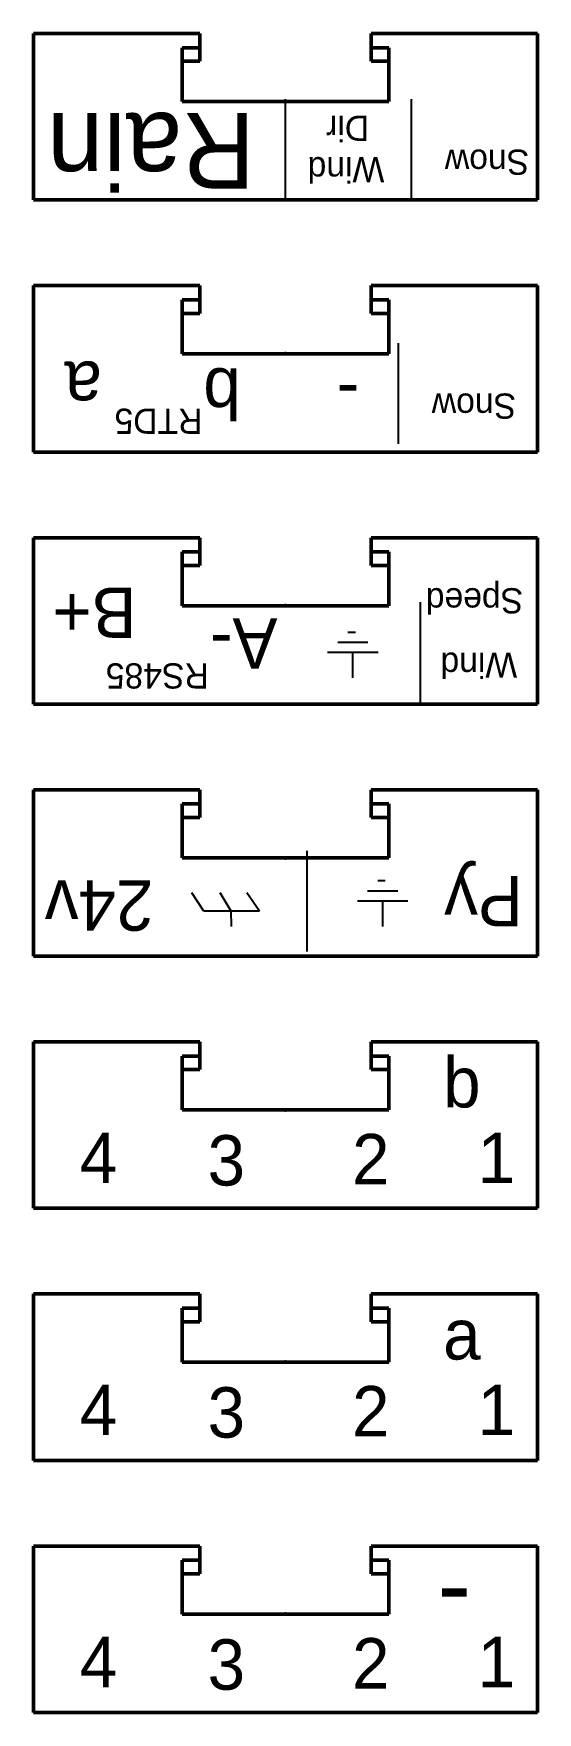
# Model space of a CAD drawing. Header units: millimetres. Extents: x 85.1 to 105.1, y 80.3 to 146.9.
import ezdxf

# ---------------------------------------------------------------- set-up
doc = ezdxf.new("R2010")
doc.units = ezdxf.units.MM
doc.layers.get('0').update_dxf_attribs({"true_color": 0xffffff})
doc.layers.add('2d ConnectionPoints', color=7, linetype='Continuous', lineweight=50, true_color=0xffffff)
doc.layers.add('AM_0', color=7, linetype='Continuous', lineweight=50, true_color=0xffffff)
doc.styles.add('textstyle28', font='')
doc.styles.add('textstyle29', font='')
doc.styles.add('textstyle30', font='')
doc.styles.add('textstyle31', font='')
doc.styles.add('textstyle32', font='')
doc.styles.add('textstyle33', font='')
doc.styles.add('textstyle34', font='')
doc.styles.add('textstyle35', font='')
doc.styles.add('textstyle36', font='')
doc.styles.add('textstyle37', font='')
doc.styles.add('textstyle38', font='')
doc.styles.add('textstyle39', font='')
doc.styles.add('textstyle40', font='')
doc.styles.add('textstyle41', font='')
doc.styles.add('textstyle43', font='')
doc.styles.add('textstyle44', font='')
doc.styles.add('textstyle45', font='')
doc.styles.add('textstyle46', font='')
doc.styles.add('textstyle47', font='')
doc.styles.add('textstyle48', font='')
doc.styles.add('textstyle49', font='')
doc.styles.add('textstyle50', font='')
doc.styles.add('textstyle51', font='')
doc.styles.add('textstyle52', font='')
doc.styles.add('textstyle53', font='')
doc.styles.add('textstyle54', font='')
doc.styles.add('textstyle55', font='')
doc.styles.add('textstyle56', font='')
doc.styles.add('textstyle57', font='')
doc.styles.add('textstyle58', font='')
doc.styles.add('textstyle59', font='')
doc.styles.get('textstyle28').set_extended_font_data('Myriad Pro')
doc.styles.get('textstyle29').set_extended_font_data('Myriad Pro')
doc.styles.get('textstyle30').set_extended_font_data('Myriad Pro')
doc.styles.get('textstyle31').set_extended_font_data('Myriad Pro')
doc.styles.get('textstyle32').set_extended_font_data('Myriad Pro')
doc.styles.get('textstyle33').set_extended_font_data('Myriad Pro')
doc.styles.get('textstyle34').set_extended_font_data('Myriad Pro')
doc.styles.get('textstyle35').set_extended_font_data('Myriad Pro')
doc.styles.get('textstyle36').set_extended_font_data('Myriad Pro')
doc.styles.get('textstyle37').set_extended_font_data('Myriad Pro')
doc.styles.get('textstyle38').set_extended_font_data('Myriad Pro')
doc.styles.get('textstyle39').set_extended_font_data('Myriad Pro')
doc.styles.get('textstyle40').set_extended_font_data('Myriad Pro')
doc.styles.get('textstyle41').set_extended_font_data('Myriad Pro')
doc.styles.get('textstyle43').set_extended_font_data('Myriad Pro')
doc.styles.get('textstyle44').set_extended_font_data('Myriad Pro')
doc.styles.get('textstyle45').set_extended_font_data('Myriad Pro')
doc.styles.get('textstyle46').set_extended_font_data('Myriad Pro')
doc.styles.get('textstyle47').set_extended_font_data('Myriad Pro')
doc.styles.get('textstyle48').set_extended_font_data('Myriad Pro')
doc.styles.get('textstyle49').set_extended_font_data('Myriad Pro')
doc.styles.get('textstyle50').set_extended_font_data('Myriad Pro')
doc.styles.get('textstyle51').set_extended_font_data('Myriad Pro')
doc.styles.get('textstyle52').set_extended_font_data('Myriad Pro')
doc.styles.get('textstyle53').set_extended_font_data('Myriad Pro')
doc.styles.get('textstyle54').set_extended_font_data('Myriad Pro')
doc.styles.get('textstyle55').set_extended_font_data('Myriad Pro')
doc.styles.get('textstyle56').set_extended_font_data('Myriad Pro')
doc.styles.get('textstyle57').set_extended_font_data('Myriad Pro')
doc.styles.get('textstyle58').set_extended_font_data('Myriad Pro')
doc.styles.get('textstyle59').set_extended_font_data('Myriad Pro')

msp = doc.modelspace()

# ---------------------------------------------------------------- linework, layer by layer
for p, q in [((95.071, 140.321), (95.071, 144.321)), ((100.071, 140.321), (100.071, 144.321)), ((99.552, 130.644), (99.552, 134.644)), ((100.425, 120.336), (100.425, 124.366)), ((98.344, 122.766), (97.144, 122.766)), ((97.844, 123.166), (97.544, 123.166)), ((98.744, 122.366), (96.744, 122.366)), ((97.744, 121.366), (97.744, 122.366)), ((95.931, 110.505), (95.931, 114.505)), ((99.031, 113.305), (98.731, 113.305)), ((91.831, 112.105), (91.357, 112.831)), ((92.92, 112.105), (92.473, 112.831)), ((94.036, 112.105), (93.533, 112.831)), ((99.531, 112.905), (98.331, 112.905)), ((94.036, 112.105), (91.831, 112.105)), ((92.931, 111.505), (92.919, 112.133)), ((99.931, 112.505), (97.931, 112.505)), ((98.931, 111.505), (98.931, 112.505))]:
    msp.add_line(p, q)
at = {"layer": '2d ConnectionPoints'}
for p in [(95.071, 144.221, -1.2), (95.071, 134.221, -1.2), (95.071, 124.221, -1.2), (95.071, 114.221, -1.2), (95.071, 104.221, -1.2), (95.071, 94.221, -1.2), (95.071, 84.221, -1.2)]:
    msp.add_point(p, dxfattribs=at)
at = {"layer": 'AM_0', "ltscale": 0.077607}
for p, q in [((91.671, 146.921), (85.071, 146.921)), ((85.071, 146.921), (85.071, 140.321)), ((91.671, 145.821), (91.671, 146.921)), ((105.071, 146.921), (98.471, 146.921)), ((98.471, 146.921), (98.471, 145.821)), ((105.071, 146.921), (105.071, 140.321)), ((90.971, 146.361), (90.971, 144.221)), ((91.671, 146.361), (90.971, 146.361)), ((99.171, 146.361), (98.471, 146.361)), ((99.171, 144.221), (99.171, 146.361)), ((90.971, 145.821), (91.671, 145.821)), ((98.471, 145.821), (99.171, 145.821)), ((90.971, 144.221), (99.171, 144.221)), ((105.071, 140.321), (85.071, 140.321)), ((91.671, 136.921), (85.071, 136.921)), ((85.071, 136.921), (85.071, 130.321)), ((91.671, 135.821), (91.671, 136.921)), ((105.071, 136.921), (98.471, 136.921)), ((98.471, 136.921), (98.471, 135.821)), ((105.071, 136.921), (105.071, 130.321)), ((90.971, 136.361), (90.971, 134.221)), ((91.671, 136.361), (90.971, 136.361)), ((99.171, 136.361), (98.471, 136.361)), ((99.171, 134.221), (99.171, 136.361)), ((90.971, 135.821), (91.671, 135.821)), ((98.471, 135.821), (99.171, 135.821)), ((90.971, 134.221), (99.171, 134.221)), ((105.071, 130.321), (85.071, 130.321)), ((91.671, 126.921), (85.071, 126.921)), ((85.071, 126.921), (85.071, 120.321)), ((91.671, 125.821), (91.671, 126.921)), ((105.071, 126.921), (98.471, 126.921)), ((98.471, 126.921), (98.471, 125.821)), ((105.071, 126.921), (105.071, 120.321)), ((90.971, 126.361), (90.971, 124.221)), ((91.671, 126.361), (90.971, 126.361)), ((99.171, 126.361), (98.471, 126.361)), ((99.171, 124.221), (99.171, 126.361)), ((90.971, 125.821), (91.671, 125.821)), ((98.471, 125.821), (99.171, 125.821)), ((90.971, 124.221), (99.171, 124.221)), ((105.071, 120.321), (85.071, 120.321)), ((91.671, 116.921), (85.071, 116.921)), ((85.071, 116.921), (85.071, 110.321)), ((91.671, 115.821), (91.671, 116.921)), ((105.071, 116.921), (98.471, 116.921)), ((98.471, 116.921), (98.471, 115.821)), ((105.071, 116.921), (105.071, 110.321)), ((90.971, 116.361), (90.971, 114.221)), ((91.671, 116.361), (90.971, 116.361)), ((99.171, 116.361), (98.471, 116.361)), ((99.171, 114.221), (99.171, 116.361)), ((90.971, 115.821), (91.671, 115.821)), ((98.471, 115.821), (99.171, 115.821)), ((90.971, 114.221), (99.171, 114.221)), ((105.071, 110.321), (85.071, 110.321)), ((91.671, 106.921), (85.071, 106.921)), ((85.071, 106.921), (85.071, 100.321)), ((91.671, 105.821), (91.671, 106.921)), ((105.071, 106.921), (98.471, 106.921)), ((98.471, 106.921), (98.471, 105.821)), ((105.071, 106.921), (105.071, 100.321)), ((90.971, 106.361), (90.971, 104.221)), ((91.671, 106.361), (90.971, 106.361)), ((99.171, 106.361), (98.471, 106.361)), ((99.171, 104.221), (99.171, 106.361)), ((90.971, 105.821), (91.671, 105.821)), ((98.471, 105.821), (99.171, 105.821)), ((90.971, 104.221), (99.171, 104.221)), ((105.071, 100.321), (85.071, 100.321)), ((91.671, 96.921), (85.071, 96.921)), ((85.071, 96.921), (85.071, 90.321)), ((91.671, 95.821), (91.671, 96.921)), ((105.071, 96.921), (98.471, 96.921)), ((98.471, 96.921), (98.471, 95.821)), ((105.071, 96.921), (105.071, 90.321)), ((90.971, 96.361), (90.971, 94.221)), ((91.671, 96.361), (90.971, 96.361)), ((99.171, 96.361), (98.471, 96.361)), ((99.171, 94.221), (99.171, 96.361)), ((90.971, 95.821), (91.671, 95.821)), ((98.471, 95.821), (99.171, 95.821)), ((90.971, 94.221), (99.171, 94.221)), ((105.071, 90.321), (85.071, 90.321)), ((91.671, 86.921), (85.071, 86.921)), ((85.071, 86.921), (85.071, 80.321)), ((91.671, 85.821), (91.671, 86.921)), ((105.071, 86.921), (98.471, 86.921)), ((98.471, 86.921), (98.471, 85.821)), ((105.071, 86.921), (105.071, 80.321)), ((90.971, 86.361), (90.971, 84.221)), ((91.671, 86.361), (90.971, 86.361)), ((99.171, 86.361), (98.471, 86.361)), ((99.171, 84.221), (99.171, 86.361)), ((90.971, 85.821), (91.671, 85.821)), ((98.471, 85.821), (99.171, 85.821)), ((90.971, 84.221), (99.171, 84.221)), ((105.071, 80.321), (85.071, 80.321))]:
    msp.add_line(p, q, dxfattribs=at)

# ---------------------------------------------------------------- texts
at = {"attachment_point": 2, "rotation": 180}
for s, insert, char_height, style in [('Rain', (89.737, 140.771), 3, 'textstyle40'), ('Dir\\P', (97.537, 142.662), 1, 'textstyle34'), ('Wind\\P', (97.471, 141.021), 1, 'textstyle35'), ('Snow\\P', (103.071, 141.321), 1, 'textstyle37'), ('a', (87.04, 131.91), 2, 'textstyle44'), ('b', (92.552, 131.644), 2, 'textstyle43'), ('-', (97.552, 131.644), 2, 'textstyle41'), ('Snow\\P', (102.552, 131.644), 1, 'textstyle38'), ('RTD5\\P', (90.03, 131.042), 1, 'textstyle39'), ('Speed\\P', (102.571, 123.921), 1, 'textstyle36'), ('B+\\P\\P', (87.49, 122.946), 2, 'textstyle30'), ('A-\\P', (93.416, 121.726), 2, 'textstyle31'), ('RS485\\P', (89.981, 120.94), 1, 'textstyle32'), ('Wind\\P', (102.744, 121.366), 1, 'textstyle33'), ('Py \\P', (102.931, 111.505), 2, 'textstyle28'), ('24v\\P', (87.672, 111.333), 2, 'textstyle29')]:
    msp.add_mtext(s, dxfattribs=dict(at, insert=insert, char_height=char_height, style=style))
at = {"attachment_point": 2}
for s, insert, char_height, style in [('b', (102.071, 106.321), 2, 'textstyle45'), ('4', (87.647, 103.321), 2, 'textstyle57'), ('3', (92.723, 103.223), 2, 'textstyle54'), ('2', (98.457, 103.27), 2, 'textstyle51'), ('1', (103.442, 103.321), 2, 'textstyle48'), ('a', (102.071, 96.321), 2, 'textstyle46'), ('4', (87.647, 93.321), 2, 'textstyle58'), ('3', (92.723, 93.223), 2, 'textstyle55'), ('2', (98.457, 93.27), 2, 'textstyle52'), ('1', (103.442, 93.321), 2, 'textstyle49'), ('-', (101.771, 86.921), 3, 'textstyle47'), ('4', (87.647, 83.321), 2, 'textstyle59'), ('3', (92.723, 83.223), 2, 'textstyle56'), ('2', (98.457, 83.27), 2, 'textstyle53'), ('1', (103.442, 83.321), 2, 'textstyle50')]:
    msp.add_mtext(s, dxfattribs=dict(at, insert=insert, char_height=char_height, style=style))

doc.saveas('drawing.dxf')
